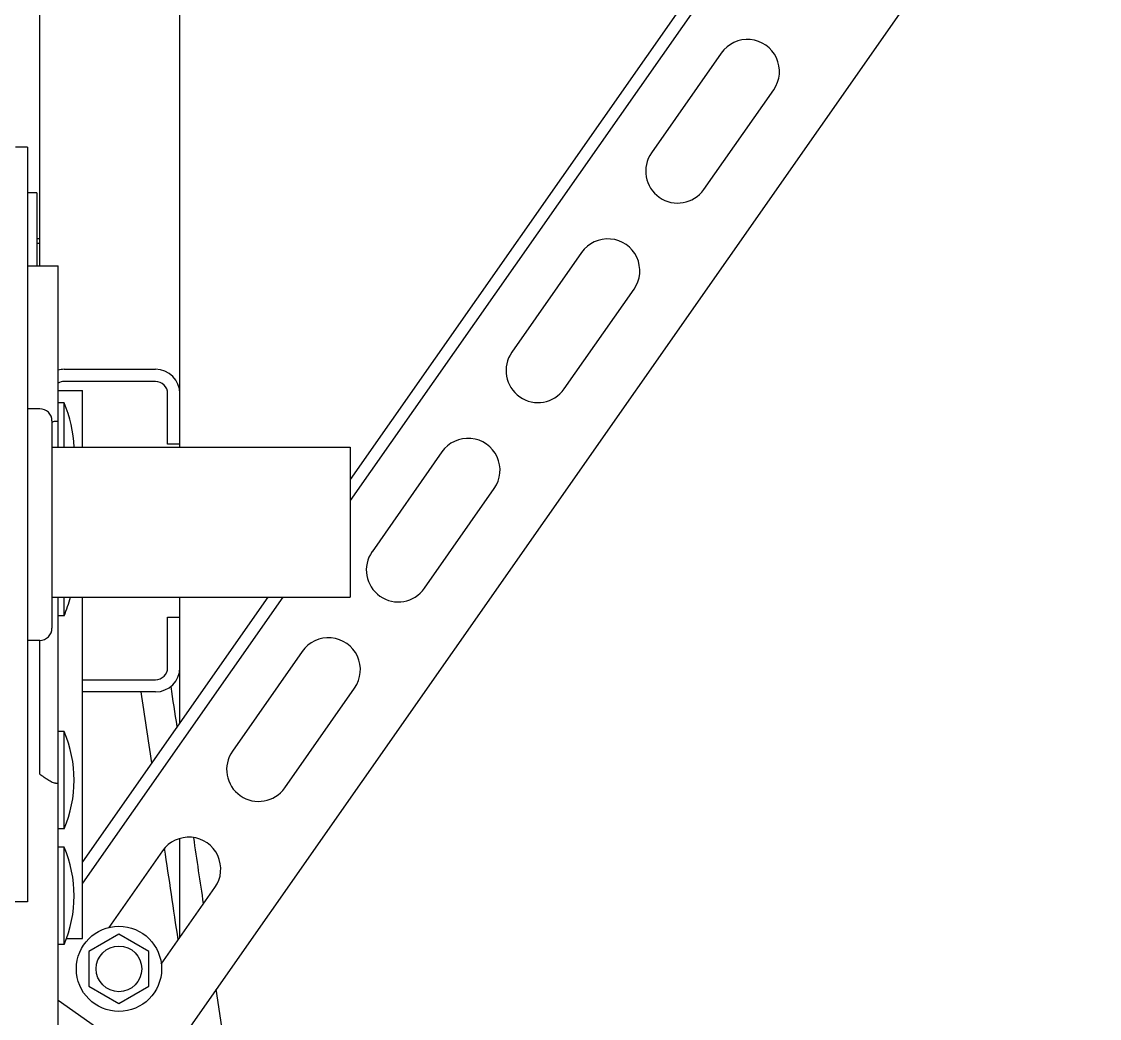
# Model space of a CAD drawing. Header units: millimetres. Extents: x 21899 to 38731, y -5425 to 3612.
# Drawn here: x 34238.4 to 34415.4, y -2793.3 to -2629.5 of the extents above; entities that cross this region are included whole.
import ezdxf

# ---------------------------------------------------------------- set-up
doc = ezdxf.new("R2010")
doc.units = ezdxf.units.MM

msp = doc.modelspace()

# ---------------------------------------------------------------- linework, layer by layer
at = {"color": 7, "linetype": 'Continuous'}
for p, q in [((34442.86, -2489.86), (34292.4, -2704.74)), ((34444.5, -2491), (34292.4, -2708.23)), ((34241.4, -2669.66), (34241.4, -2495.16)), ((34264.4, -2699.47), (34264.4, -2495.16)), ((34467.44, -2507.06), (34260.95, -2801.96)), ((34353.34, -2634.7), (34341.87, -2651.09)), ((34350.47, -2657.11), (34361.94, -2640.73)), ((34239.4, -2650.16), (34237.4, -2650.16)), ((34239.4, -2650.16), (34239.4, -2774.16)), ((34240.9, -2657.66), (34239.4, -2657.66)), ((34240.9, -2657.66), (34240.9, -2669.66)), ((34240.9, -2665.16), (34241.4, -2665.16)), ((34330.4, -2667.47), (34318.92, -2683.85)), ((34239.4, -2669.66), (34244.4, -2669.66)), ((34244.4, -2699.47), (34244.4, -2669.66)), ((34327.53, -2689.88), (34339, -2673.49)), ((34245.4, -2686.66), (34260.4, -2686.66)), ((34260.4, -2688.66), (34245.4, -2688.66)), ((34262.4, -2698.96), (34262.4, -2690.66)), ((34245.4, -2692.16), (34244.4, -2692.16)), ((34245.4, -2699.47), (34245.4, -2692.16)), ((34241.4, -2693.14), (34239.4, -2693.14)), ((34243.4, -2695.14), (34243.4, -2729.19)), ((34243.98, -2695.16), (34244.4, -2695.16)), ((34243.4, -2699.47), (34292.4, -2699.47)), ((34264.4, -2698.96), (34262.4, -2698.96)), ((34292.4, -2699.47), (34292.4, -2724.08)), ((34307.45, -2700.24), (34295.98, -2716.62)), ((34304.58, -2722.64), (34316.05, -2706.26)), ((34243.4, -2724.08), (34292.4, -2724.08)), ((34244.4, -2795.66), (34244.4, -2724.08)), ((34245.4, -2727.16), (34245.4, -2724.08)), ((34278.85, -2724.08), (34248.4, -2767.58)), ((34281.3, -2724.08), (34248.4, -2771.07)), ((34264.4, -2744.73), (34264.4, -2724.08)), ((34245.4, -2727.16), (34244.4, -2727.16)), ((34262.4, -2727.36), (34264.4, -2727.36)), ((34262.4, -2735.66), (34262.4, -2727.36)), ((34241.4, -2731.19), (34239.4, -2731.19)), ((34241.4, -2753.19), (34241.4, -2731.19)), ((34284.51, -2733), (34273.04, -2749.39)), ((34248.4, -2737.66), (34260.4, -2737.66)), ((34260.4, -2739.66), (34248.4, -2739.66)), ((34281.64, -2755.41), (34293.11, -2739.03)), ((34245.4, -2746.16), (34244.4, -2746.16)), ((34245.4, -2762.16), (34245.4, -2746.16)), ((34243.98, -2754.66), (34244.4, -2754.66)), ((34245.4, -2762.16), (34244.4, -2762.16)), ((34245.4, -2765.16), (34244.4, -2765.16)), ((34245.4, -2781.16), (34245.4, -2765.16)), ((34264.4, -2780.04), (34264.4, -2763.79)), ((34261.57, -2765.77), (34252.73, -2778.39)), ((34261.34, -2784.4), (34270.17, -2771.79)), ((34239.4, -2774.16), (34236.4, -2774.16)), ((34254.4, -2779.46), (34249.46, -2782.31)), ((34259.33, -2782.31), (34254.4, -2779.46)), ((34245.4, -2781.16), (34244.4, -2781.16)), ((34249.46, -2782.31), (34249.46, -2788.01)), ((34259.33, -2788.01), (34259.33, -2782.31)), ((34249.46, -2788.01), (34254.4, -2790.86)), ((34254.4, -2790.86), (34259.33, -2788.01)), ((34260.95, -2801.96), (34244.4, -2790.37))]:
    msp.add_line(p, q, dxfattribs=at)
at = {"color": 2, "linetype": 'Continuous'}
msp.add_line((34241.4, -2666.01), (34240.9, -2666.01), dxfattribs=at)
at = {"color": 3, "linetype": 'Continuous'}
for p, q in [((34244.4, -2690.16), (34248.4, -2690.16)), ((34248.4, -2699.47), (34248.4, -2690.16)), ((34248.4, -2780.16), (34248.4, -2724.08)), ((34245.77, -2780.16), (34248.4, -2780.16))]:
    msp.add_line(p, q, dxfattribs=at)
at = {"color": 7, "linetype": 'Continuous'}
for radius in [7, 3.75]:
    msp.add_circle((34254.4, -2785.16), radius, dxfattribs=at)
for centre, radius, start, end in [((34357.64, -2637.72), 5.25, 325, 145), ((34346.17, -2654.1), 5.25, 145, 325), ((34334.7, -2670.48), 5.25, 325, 145), ((34323.23, -2686.87), 5.25, 145, 325), ((34245.4, -2690.66), 4, 90, 104.5196), ((34260.4, -2690.66), 4, 0, 90), ((34245.4, -2690.66), 2, 90, 120), ((34260.4, -2690.66), 2, 0, 90), ((34226.78, -2700.16), 20.26, 1.9559, 23.2589), ((34241.4, -2695.14), 2, 0, 90), ((34311.75, -2703.25), 5.25, 325, 145), ((34300.28, -2719.63), 5.25, 145, 325), ((34226.78, -2719.16), 20.26, 336.7411, 345.928), ((34241.4, -2729.19), 2, 270, 0), ((34288.81, -2736.01), 5.25, 325, 145), ((34260.4, -2735.66), 4, 270, 0), ((34260.4, -2735.66), 2, 270, 0), ((34226.78, -2754.16), 20.26, 336.7411, 23.2589), ((34277.34, -2752.4), 5.25, 145, 325), ((34265.87, -2768.78), 5.25, 325, 145), ((34226.78, -2773.16), 20.26, 336.7411, 23.2589)]:
    msp.add_arc(centre, radius, start, end, dxfattribs=at)
for points, start_tangent, end_tangent in [([(34243.39, -2695.34), (34243.67, -2695.22)], (0.027158, 0.012873), (0.028745, 0.009597)), ([(34243.67, -2695.22), (34243.98, -2695.16)], (0.029885, 0.009977), (0.031268, 0)), ([(34243.98, -2754.66), (34243.67, -2754.6), (34243.25, -2754.42), (34242.73, -2754.12), (34242.11, -2753.71), (34241.4, -2753.19)], (-0.299927, 0), (-0.241283, 0.178154))]:
    msp.add_spline(points, degree=3, dxfattribs=dict(at, start_tangent=start_tangent, end_tangent=end_tangent))
for points in [[(34263.95, -2745.36), (34263.62, -2743.16), (34263.29, -2740.95), (34262.96, -2738.74)], [(34259.79, -2751.31), (34259.21, -2747.43), (34258.62, -2743.55), (34258.04, -2739.66)], [(34268.3, -2774.46), (34267.76, -2770.84), (34267.22, -2767.22), (34266.68, -2763.59)], [(34264.13, -2780.41), (34263.39, -2775.39), (34262.64, -2770.37), (34261.89, -2765.35)]]:
    msp.add_open_spline(points, degree=3)
msp.add_open_spline([(34129.25, -5197.53), (34128.94, -5187.73), (34128, -5157.82), (34187.34, -5102.37), (34414.88, -5049.27), (34386.45, -4592.71), (34268.56, -4202.13), (34339.91, -3739.34), (34335.65, -3268.05), (34293.33, -2943.99), (34270.38, -2788.49)], degree=3, knots=[0, 0, 0, 0, 28.603639, 87.316373, 219.64008, 691.967745, 1092.856311, 1534.223988, 2043.788513, 2514.269853, 2514.269853, 2514.269853, 2514.269853])

doc.saveas('drawing.dxf')
